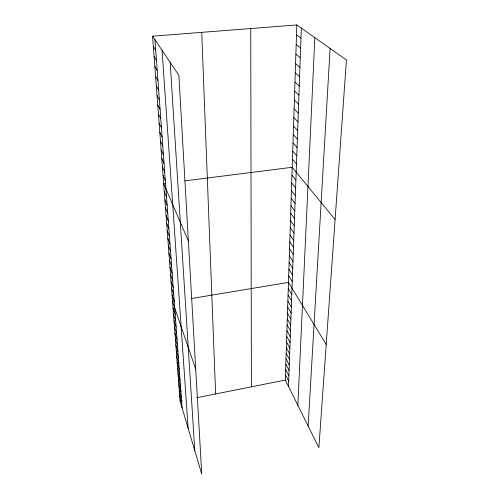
<?xml version="1.0" encoding="UTF-8"?>
<svg xmlns="http://www.w3.org/2000/svg" width="499" height="499" viewBox="0 0 499 499"><rect width="100%" height="100%" fill="white"/><g stroke="black" fill="none" stroke-linecap="round" stroke-linejoin="round"><path stroke-width="0.75" d="M296.818 24.95L346.437 59.974L318.88 447.665L285.316 380.057L296.818 24.95L152.563 36.178L180.052 401.046L201.739 474.05L178.885 75.299L152.563 36.178M288.497 386.476L301.34 28.144M297.847 405.307L314.838 37.668M308.151 426.059L330.101 48.44M180.052 401.046L182.21 400.622M196.519 397.765L285.316 380.057M174.731 301.29L172.567 301.652L195.733 369.21M191.248 298.552L288.478 282.403L326.215 344.441M165.874 183.283L163.666 183.563L188.385 241.042M184.917 180.869L292.208 167.284L335.097 219.504M296.5 34.824L300.984 38.149M296.181 44.554L300.629 48.004M295.87 54.142L300.279 57.716M295.564 63.598L299.936 67.284M295.265 72.91L299.6 76.715M294.965 82.098L299.269 86.009M294.672 91.155L298.938 95.172M294.385 100.087L298.614 104.21M294.098 108.894L298.296 113.117M293.817 117.577L297.984 121.899M293.537 126.147L297.672 130.557M293.262 134.593L297.367 139.096M292.994 142.932L297.061 147.523M292.726 151.16L296.768 155.831M292.464 159.275L296.475 164.034M291.952 175.186L295.895 180.102M291.697 182.983L295.614 187.98M291.447 190.68L295.333 195.751M291.204 198.284L295.059 203.417M290.961 205.788L294.79 210.99M290.717 213.192L294.522 218.462M290.48 220.508L294.254 225.841M290.25 227.731L293.998 233.127M290.019 234.861L293.736 240.318M289.788 241.909L293.481 247.423M289.563 248.864L293.231 254.434M289.339 255.738L292.982 261.357M153.336 46.451L155.713 50.131M289.121 262.524L292.738 268.2M288.902 269.229L292.495 274.955M154.097 56.568L156.468 60.385M288.69 275.853L292.258 281.636M288.272 288.678L291.796 294.547M154.846 66.535L157.21 70.478M288.073 294.878L291.572 300.791M287.873 301.009L291.347 306.966M155.588 76.347L157.946 80.42M287.68 307.072L291.129 313.066M287.486 313.066L290.917 319.098M287.293 318.992L290.699 325.067M156.318 86.015L158.67 90.207M287.1 324.855L290.487 330.962M286.913 330.65L290.281 336.794M157.035 95.54L159.381 99.85M286.732 336.382L290.075 342.557M286.545 342.052L289.869 348.265M286.364 347.66L289.669 353.903M157.74 104.927L160.079 109.35M286.183 353.205L289.47 359.48M286.008 358.687L289.27 365M158.439 114.171L160.772 118.712M285.833 364.12L289.077 370.451M285.659 369.491L288.884 375.853M285.484 374.799L288.69 381.192M159.125 123.284L161.451 127.931M159.805 132.266L162.119 137.013M160.472 141.123L162.78 145.97M161.127 149.85L163.429 154.796M161.776 158.457L164.071 163.491M162.412 166.94L164.707 172.068M163.042 175.311L165.331 180.519M164.277 191.703L166.547 197.08M164.882 199.731L167.146 205.183M165.481 207.653L167.739 213.179M166.073 215.462L168.319 221.069M166.654 223.172L168.893 228.848M167.227 230.781L169.46 236.52M167.789 238.285L170.016 244.098M168.35 245.695L170.571 251.571M168.899 253.005L171.113 258.944M169.442 260.228L171.65 266.223M169.978 267.352L172.18 273.402M170.508 274.388L172.704 280.494M171.032 281.33L173.222 287.493M171.55 288.191L173.727 294.404M172.061 294.965L174.232 301.228M173.047 308.058L175.205 314.42M173.527 314.389L175.673 320.795M173.995 320.645L176.141 327.088M174.463 326.826L176.596 333.313M174.924 332.939L177.051 339.463M175.38 338.977L177.501 345.539M175.829 344.946L177.943 351.546M176.272 350.847L178.38 357.484M176.708 356.679L178.817 363.347M177.145 362.449L179.241 369.148M177.575 368.15L179.665 374.88M178 373.788L180.083 380.55M178.417 379.359L180.495 386.151M178.835 384.872L180.906 391.696M179.247 390.324L181.312 397.173M179.652 395.713L181.711 402.593M154.946 39.714L182.104 407.951M162.069 50.305L188.129 428.236M170.165 62.344L194.791 450.653M201.727 32.348L215.618 393.954M250.748 28.537L251.396 386.825"/></g></svg>
